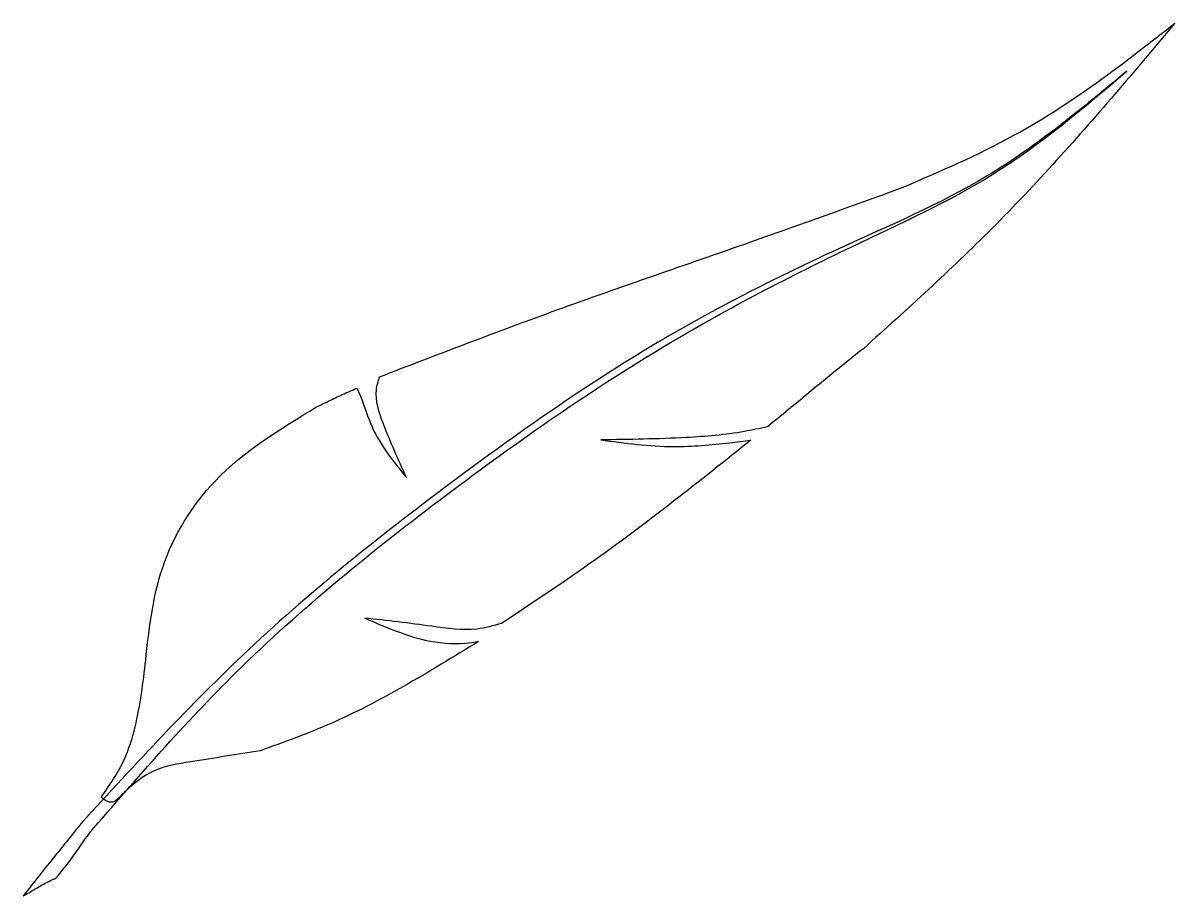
# Model space of a CAD drawing. Extents: x 16 to 474, y 111 to 459.
import ezdxf

# ---------------------------------------------------------------- set-up
doc = ezdxf.new("R2010")
doc.units = 0
doc.layers.get('0').update_dxf_attribs({"linetype": 'CONTINUOUS'})

msp = doc.modelspace()

# ---------------------------------------------------------------- linework, layer by layer
at = {"color": 7}
msp.add_lwpolyline([(47.2, 150.79976), (47.2, 150.79976)], dxfattribs=at)
at = {"color": 4}
msp.add_lwpolyline([(16, 111.39976), (16, 111.39976)], dxfattribs=at)
at = {"color": 7}
for points, knots in [([(474.4, 458.79976), (466.971906, 449.948162), (443.506991, 421.986482), (403.628373, 377.22215), (367.745321, 344.848627), (350.4, 329.19976)], [0, 0, 0, 0, 34.671237, 109.524414, 179.562773, 179.562773, 179.562773, 179.562773]), ([(365.6, 393.19976), (380.760084, 399.702707), (408.80665, 411.733334), (444.426888, 435.263849), (464.91545, 451.352168), (474.4, 458.79976)], [0, 0, 0, 0, 49.389455, 91.371828, 127.557164, 127.557164, 127.557164, 127.557164]), ([(157.864, 317.99976), (181.327313, 327.024836), (230.232485, 345.836029), (300.002164, 369.453791), (345.615519, 385.965514), (365.6, 393.19976)], [0, 0, 0, 0, 75.409939, 157.178828, 220.939289, 220.939289, 220.939289, 220.939289]), ([(350.4, 329.19976), (347.533936, 326.931966), (340.275214, 321.18845), (327.645974, 310.683306), (317.748635, 302.611494), (312.192, 298.07976)], [0, 0, 0, 0, 10.963932, 27.767744, 49.278691, 49.278691, 49.278691, 49.278691]), ([(168.536, 277.99976), (165.360293, 285.009384), (160.337142, 296.096804), (155.503899, 310.202108), (157.350169, 316.30209), (157.864, 317.99976)], [0, 0, 0, 0, 23.422117, 37.047758, 42.302236, 42.302236, 42.302236, 42.302236]), ([(132.8, 305.99976), (134.419556, 306.805986), (137.811828, 308.494681), (143.188552, 310.994391), (146.955632, 312.661813), (148.912, 313.52776)], [0, 0, 0, 0, 5.427217, 11.36768, 17.786, 17.786, 17.786, 17.786]), ([(148.912, 313.52776), (149.416555, 312.370897), (151.624393, 307.308674), (155.421537, 294.079689), (163.345609, 284.363811), (168.536, 277.99976)], [0, 0, 0, 0, 3.787176, 16.57199, 40.846279, 40.846279, 40.846279, 40.846279]), ([(64.8, 205.19976), (66.179973, 217.750171), (69.033289, 243.700155), (92.308628, 281.616109), (118.351576, 297.299009), (132.8, 305.99976)], [0, 0, 0, 0, 37.595143, 77.733975, 127.75266, 127.75266, 127.75266, 127.75266]), ([(312.192, 298.07976), (309.151965, 297.428644), (298.517839, 295.151023), (276.305772, 293.323321), (257.205027, 293.080145), (245.864, 292.93576)], [0, 0, 0, 0, 9.322701, 32.611061, 66.647598, 66.647598, 66.647598, 66.647598]), ([(305.584, 292.72776), (295.43934, 284.637742), (274.297389, 267.777762), (241.492364, 243.078523), (218.079087, 227.589864), (206.4, 219.86376)], [0, 0, 0, 0, 38.927717, 81.127203, 123.128528, 123.128528, 123.128528, 123.128528]), ([(245.864, 292.93576), (255.523504, 291.60936), (272.615668, 289.262341), (292.607306, 291.206289), (302.804815, 292.40191), (305.584, 292.72776)], [0, 0, 0, 0, 29.135051, 51.553481, 59.952275, 59.952275, 59.952275, 59.952275]), ([(206.4, 219.86376), (203.140182, 218.943577), (194.069539, 216.383113), (175.604903, 219.300615), (160.843376, 220.988548), (152, 221.99976)], [0, 0, 0, 0, 10.077858, 28.042256, 54.886097, 54.886097, 54.886097, 54.886097]), ([(152, 221.99976), (159.856405, 218.549572), (172.628969, 212.940424), (188.489113, 211.362281), (195.484043, 212.421202), (197.192, 212.67976)], [0, 0, 0, 0, 25.617845, 41.648254, 46.82688, 46.82688, 46.82688, 46.82688]), ([(197.192, 212.67976), (187.338412, 206.597719), (168.19059, 194.778895), (139.389084, 179.665235), (119.752195, 172.576036), (110.4, 169.19976)], [0, 0, 0, 0, 34.743434, 67.514603, 97.314455, 97.314455, 97.314455, 97.314455]), ([(47.2, 150.79976), (50.49247, 155.593043), (56.396936, 164.188954), (62.189017, 182.824064), (63.76048, 196.291247), (64.8, 205.19976)], [0, 0, 0, 0, 17.33817, 31.092957, 57.972437, 57.972437, 57.972437, 57.972437]), ([(110.4, 169.19976), (101.225881, 167.723287), (87.206745, 165.467062), (66.050733, 162.180869), (57.605185, 153.90717), (52.8, 149.19976)], [0, 0, 0, 0, 28.091883, 42.927707, 62.510609, 62.510609, 62.510609, 62.510609]), ([(52.8, 149.19976), (52.201145, 148.970024), (50.739817, 148.409421), (48.644934, 149.398507), (47.603306, 150.408646), (47.2, 150.79976)], [0, 0, 0, 0, 1.868547, 4.559629, 6.259915, 6.259915, 6.259915, 6.259915])]:
    msp.add_open_spline(points, degree=3, knots=knots, dxfattribs=at)
at = {"color": 4}
for points, knots in [([(455.2, 439.59976), (437.302032, 424.723798), (402.429433, 395.73931), (336.453217, 367.974662), (263.980054, 331.379827), (185.960774, 276.821646), (106.693825, 213.950704), (60.837903, 163.97952), (39.2, 140.39976)], [0, 0, 0, 0, 69.39852, 135.216839, 213.282974, 312.851037, 420.150416, 516.018441, 516.018441, 516.018441, 516.018441]), ([(42.4, 136.39976), (61.313391, 158.252843), (104.12263, 207.715884), (183.245356, 271.578474), (265.105368, 328.992162), (339.947878, 367.687573), (404.792624, 396.835989), (438.015192, 425.020799), (455.2, 439.59976)], [0, 0, 0, 0, 86.556689, 195.915477, 303.893706, 385.896927, 448.643571, 515.87796, 515.87796, 515.87796, 515.87796]), ([(39.2, 140.39976), (37.2583, 137.957363), (31.684521, 130.946299), (23.844722, 121.364801), (18.117246, 114.089268), (16, 111.39976)], [0, 0, 0, 0, 9.360486, 26.869903, 37.138426, 37.138426, 37.138426, 37.138426]), ([(29.2, 118.59976), (29.825623, 119.349496), (32.139822, 122.122792), (36.588861, 128.028309), (40.245838, 133.296502), (42.4, 136.39976)], [0, 0, 0, 0, 2.929278, 10.835489, 22.168396, 22.168396, 22.168396, 22.168396]), ([(16, 111.39976), (16.75917, 111.821502), (19.24104, 113.200256), (23.486882, 115.88069), (27.233992, 117.664069), (29.2, 118.59976)], [0, 0, 0, 0, 2.605333, 8.517323, 15.04307, 15.04307, 15.04307, 15.04307])]:
    msp.add_open_spline(points, degree=3, knots=knots, dxfattribs=at)

doc.saveas('drawing.dxf')
